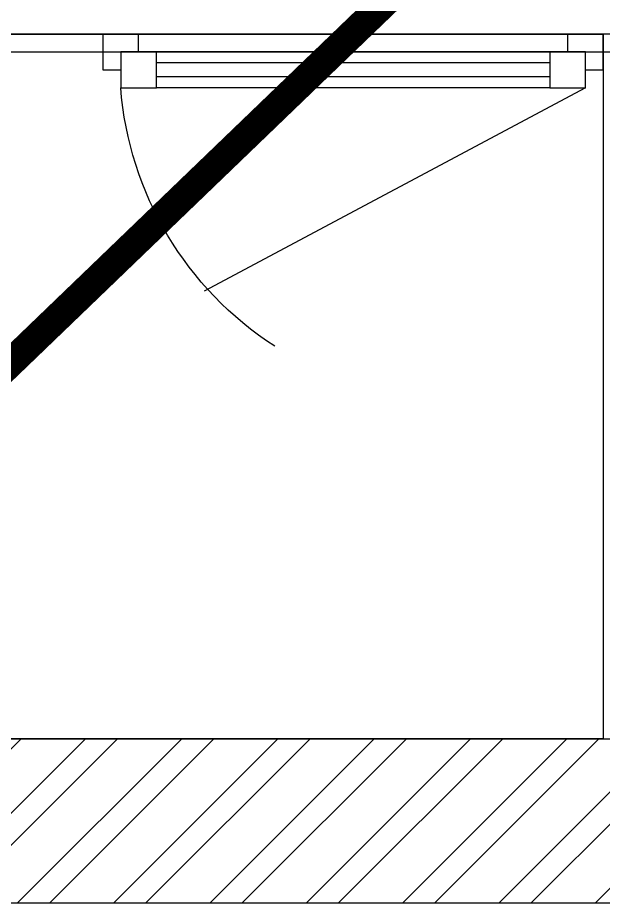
# Model space of a CAD drawing. Header units: millimetres. Extents: x -620 to 116137, y -21481 to 17722.
# Drawn here: x 5926 to 6745, y 0 to 1238 of the extents above; entities that cross this region are included whole.
import ezdxf

# ---------------------------------------------------------------- set-up
doc = ezdxf.new("R2010")
doc.units = ezdxf.units.MM
doc.header["$LTSCALE"] = 150
doc.linetypes.add('1625_East Villa$0$HIDDEN', pattern=[0])
doc.linetypes.add('1625E_Roof Plan$0$DASHED', pattern=[0.75, 0.5, -0.25])
for name, color, linetype in [('1625_East Villa$0$ad-Furniture', 8, 'Continuous'), ('1625_East Villa$0$ad-Toilet fixtures', 8, 'Continuous'), ('1625_East Villa$0$ad-Wall', 240, 'Continuous'), ('1625_East Villa$0$ad-Wall hatch', 8, 'Continuous')]:
    doc.layers.add(name, color=color, linetype=linetype)
doc.layers.add('1625_East Villa$0$ad-Glass Sectionline', color=140, linetype='Continuous', true_color=0x00bfff)
doc.layers.add('1625E_Roof Plan$0$ad-Primary Roof', color=5, linetype='Continuous', true_color=0x0000ff)

# ---------------------------------------------------------------- blocks, each defined once
blk = doc.blocks.new('1625_East Villa$0$zw$42B5')
at = {"layer": '1625_East Villa$0$ad-Wall hatch', "transparency": 33554610}
h = blk.add_hatch(dxfattribs=at)
h.set_pattern_fill('ANSI32', color=256, scale=10)
h.set_pattern_definition([(45, (-1040635.14, 674820.02), (-67.351921, 67.351921), []), (45, (-1040590.24, 674820.02), (-67.351921, 67.351921), [])])
h.paths.add_polyline_path([(12120, 13620), (12120, 10220), (11890, 10220), (11890, 13390), (7240, 13390), (7240, 8645), (4245, 8645), (4245, 8875), (4445, 8875), (4445, 9370), (4560, 9370), (4560, 8760), (7010, 8760), (7010, 10500), (6360, 10500), (6360, 10615), (7010, 10615), (7010, 13390), (4560, 13390), (4560, 10615), (5560, 10615), (5560, 10500), (4445, 10500), (4445, 13390), (230, 13390), (230, 8875), (3345, 8875), (3345, 8645), (3060, 8645), (3060, 4745), (3345, 4745), (3345, 4515), (230, 4515), (230, 230), (4995, 230), (4995, 3130), (6060, 3130), (6060, 3015), (5110, 3015), (5110, 230), (8310, 230), (8310, 3015), (6860, 3015), (6860, 3130), (8310, 3130), (8310, 4630), (5110, 4630), (5110, 3930), (4995, 3930), (4995, 4515), (4245, 4515), (4245, 4745), (8540, 4745), (8540, 230), (9240, 230), (9240, 0), (0, 0), (0, 4745), (2830, 4745), (2830, 8645), (0, 8645), (0, 13620)])
at = {"layer": '1625_East Villa$0$ad-Wall'}
for points in [[(3345, 4745), (3345, 4515), (230, 4515), (230, 230), (4995, 230), (4995, 3130), (6060, 3130), (6060, 3015), (5110, 3015), (5110, 230), (8310, 230), (8310, 3015), (6860, 3015), (6860, 3130), (8310, 3130), (8310, 4630), (5110, 4630), (5110, 3930), (4995, 3930), (4995, 4515), (4245, 4515), (4245, 4745)], [(8540, 4745), (8540, 230), (9240, 230), (9240, 0), (0, 0), (0, 4745)]]:
    blk.add_lwpolyline(points, dxfattribs=at)
blk = doc.blocks.new('1625E_Roof Plan')
at = {"layer": '1625E_Roof Plan$0$ad-Primary Roof', "linetype": '1625E_Roof Plan$0$DASHED', "ltscale": 2, "const_width": 40}
blk.add_lwpolyline([(12570, -2645), (2380, -2645), (7475, 2255)], close=True, dxfattribs=at)
blk = doc.blocks.new('1625_East Villa$0$$ZCDB_AUDIT_GENERATED_C85C')
at = {"color": 8}
for points in [[(675, 75), (141.8, 359.5)], [(625, 75), (75, 75)], [(50, 25), (50, 0), (0, 0), (0, 50), (25, 50)], [(675, 50), (700, 50), (700, 0), (650, 0), (650, 25)], [(625, 25), (75, 25)], [(700, 0), (0, 0)]]:
    blk.add_lwpolyline(points, dxfattribs=at)
for points in [[(75, 25), (25, 25), (25, 75), (75, 75)], [(675, 25), (625, 25), (625, 75), (675, 75)]]:
    blk.add_lwpolyline(points, close=True, dxfattribs=at)
at = {"color": 140}
for points in [[(625, 60), (75, 60)], [(625, 40), (75, 40)]]:
    blk.add_lwpolyline(points, dxfattribs=at)
at = {"color": 8, "linetype": '1625_East Villa$0$HIDDEN'}
blk.add_arc((497.1, 38.3), 473.6, 122.8151, 175.5591, dxfattribs=at)
blk = doc.blocks.new('*U149')
blk.add_blockref('1625_East Villa$0$$ZCDB_AUDIT_GENERATED_C85C', (0, 0))
blk = doc.blocks.new('1625_East Villa$0$zw$2927')
at = {"layer": '1625_East Villa$0$ad-Glass Sectionline'}
blk.add_lwpolyline([(-3810, -12405), (-7010, -12405), (-7010, -12430), (-3810, -12430)], close=True, dxfattribs=at)
at = {"layer": '1625_East Villa$0$ad-Toilet fixtures'}
blk.add_lwpolyline([(-5375, -13390), (-7010, -13390), (-7010, -12405), (-5375, -12405)], close=True, dxfattribs=at)
at = {"xscale": -1, "rotation": 179.9999999999999}
blk.add_blockref('*U149', (-6075, -12405), dxfattribs=at)
blk = doc.blocks.new('1625_East Villa')
blk.add_blockref('1625E_Roof Plan', (0, 0))
at = {"layer": '1625_East Villa$0$ad-Furniture'}
blk.add_blockref('1625_East Villa$0$zw$2927', (12120, 13620), dxfattribs=at)
at = {"layer": '1625_East Villa$0$ad-Wall'}
blk.add_blockref('1625_East Villa$0$zw$42B5', (0, 0), dxfattribs=at)

msp = doc.modelspace()

# ---------------------------------------------------------------- block references
msp.add_blockref('1625_East Villa', (0, 0))

doc.saveas('drawing.dxf')
